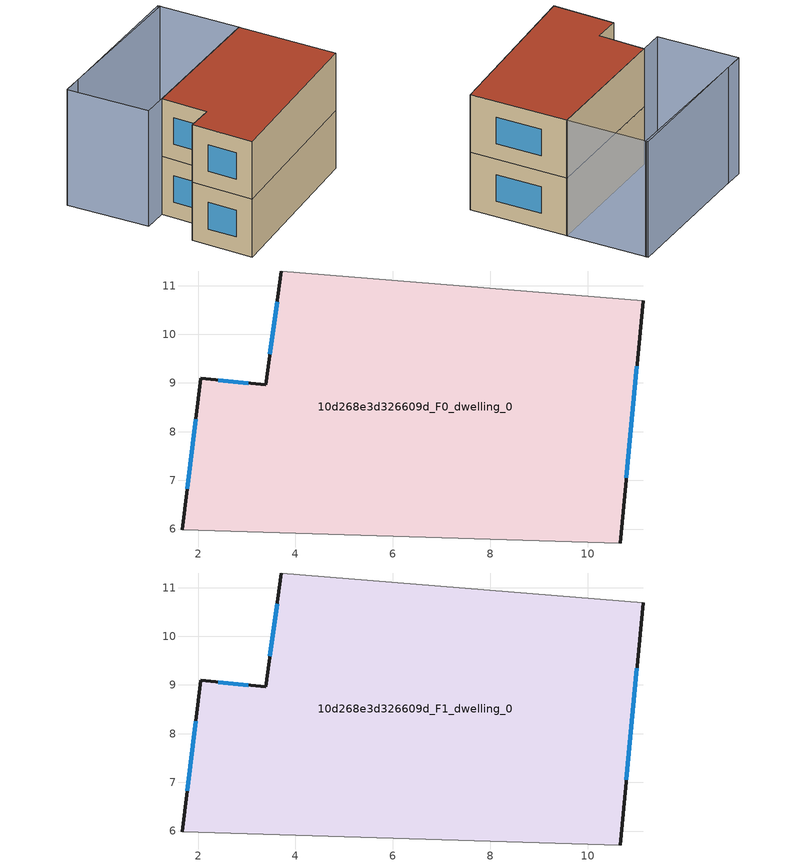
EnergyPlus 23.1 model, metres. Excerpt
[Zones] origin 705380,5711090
10d268e3d326609d_F0_dwelling_0
 floor ground (EU_floor_Construction): 11.14,10.69 10.67,5.71 1.68,5.98 2.05,9.09 3.39,8.96 3.71,11.3 z0
 wall outside (EU_wall_Construction): 10.67,5.71 11.14,10.69 / 3.71,11.3 3.39,8.96 2.05,9.09 1.68,5.98 z0:3
 wall adiabatic (EU_wall_Construction): 1.68,5.98 10.67,5.71 / 11.14,10.69 3.71,11.3 z0:3
 window (EU_Window_Construction): 10.8,7.05 11.01,9.35 / 1.95,8.26 1.78,6.82 / 3.03,9 2.41,9.06 / 3.62,10.67 3.47,9.59 z0.81:2.19
10d268e3d326609d_F1_dwelling_0
 floor to 10d268e3d326609d_F0_dwelling_0 (EU_floor_Construction): 11.14,10.69 10.67,5.71 1.68,5.98 2.05,9.09 3.39,8.96 3.71,11.3 z3
 wall outside (EU_wall_Construction): 10.67,5.71 11.14,10.69 / 3.71,11.3 3.39,8.96 2.05,9.09 1.68,5.98 z3:6
 wall adiabatic (EU_wall_Construction): 1.68,5.98 10.67,5.71 / 11.14,10.69 3.71,11.3 z3:6
 window (EU_Window_Construction): 10.8,7.05 11.01,9.35 / 1.95,8.26 1.78,6.82 / 3.03,9 2.41,9.06 / 3.62,10.67 3.47,9.59 z3.81:5.19
 roof outside (EU_roof_Construction): 10.67,5.71 11.14,10.69 3.71,11.3 3.39,8.96 2.05,9.09 1.68,5.98 z6
shading: 11.5,14.72 2.81,15.58 / 11.49,14.84 11.14,10.68 / 11.14,10.68 2.45,11.4 / 2.45,11.4 2.79,15.57 / 2.79,15.57 11.49,14.84 z0:6
[Building]
EU S2 Campaign: North Axis=0; Terrain=City; Solar Distribution=FullExterior
[Site:Location]
London: Latitude=51.5; Longitude=-0.5; Time Zone=0; Elevation=25
[SizingPeriod:WeatherFileDays]
AnnualSizingPeriod: Begin Month=1; Begin Day of Month=1; End Month=12; End Day of Month=31; Day of Week for Start Day=Monday; Use Weather File Daylight Saving Period=No; Use Weather File Rain and Snow Indicators=No
[MATERIAL]
EU_InternalMass_Material: Roughness=MediumRough; Thickness=0.1; Conductivity=1; Density=1800; Specific Heat=900; Thermal Absorptance=0.9; Solar Absorptance=0.7; Visible Absorptance=0.7
[MATERIAL:NOMASS] Roughness=MediumRough; Thermal Absorptance=0.9; Solar Absorptance=0.7; Visible Absorptance=0.7
Name | Thermal Resistance
EU_wall_NoMass | 0.555556
EU_roof_NoMass | 0.510204
EU_floor_NoMass | 1.68919
[WINDOWMATERIAL:SIMPLEGLAZINGSYSTEM]
EU_Window_SimpleGlazing: UFactor=3.96; Solar Heat Gain Coefficient=0.85; Visible Transmittance=0.85
[CONSTRUCTION]
EU_wall_Construction: EU_wall_NoMass
EU_roof_Construction: EU_roof_NoMass
EU_floor_Construction: EU_floor_NoMass
EU_Window_Construction: EU_Window_SimpleGlazing
EU_InternalMass_Construction: EU_InternalMass_Material
[ZONE] Type=1; Multiplier=1; Ceiling Height=autocalculate; Volume=130.14; Floor Area=autocalculate; Part of Total Floor Area=Yes
10d268e3d326609d_F0_dwelling_0; 10d268e3d326609d_F1_dwelling_0
[INTERNALMASS] Construction=EU_InternalMass_Construction; Surface Area=43.3799
Name | Zone or ZoneList
10d268e3d326609d_F0_dwelling_0_EU_InternalMass | 10d268e3d326609d_F0_dwelling_0
10d268e3d326609d_F1_dwelling_0_EU_InternalMass | 10d268e3d326609d_F1_dwelling_0
[OTHEREQUIPMENT] Fuel Type=Electricity; Design Level Calculation Method=Watts/Area; Power per Zone Floor Area=1; Fraction Latent=0; Fraction Radiant=0; Fraction Lost=0; Carbon Dioxide Generation Rate=0; EndUse Subcategory=EU_Step8_InternalGains
Name | Zone or ZoneList or Space or SpaceList | Schedule
EU_Step8_InternalGain_10d268e3d326609d_F0_dwelling_0_f000 | 10d268e3d326609d_F0_dwelling_0 | EU_Step8_GainSchedule_10d268e3d326609d_F0_dwelling_0_f000
EU_Step8_InternalGain_10d268e3d326609d_F1_dwelling_0_f000 | 10d268e3d326609d_F1_dwelling_0 | EU_Step8_GainSchedule_10d268e3d326609d_F1_dwelling_0_f000
[ZONEVENTILATION:DESIGNFLOWRATE] Schedule=EU_AlwaysOn; Design Flow Rate Calculation Method=AirChanges/Hour; Air Changes per Hour=0.48; Ventilation Type=Natural; Fan Pressure Rise=0; Fan Total Efficiency=1; Constant Term Coefficient=1; Temperature Term Coefficient=0; Velocity Term Coefficient=0; Velocity Squared Term Coefficient=0; Minimum Indoor Temperature=-100; Maximum Indoor Temperature=100; Delta Temperature=-100; Minimum Outdoor Temperature=-100; Maximum Outdoor Temperature=100; Maximum Wind Speed=40
Name | Zone or ZoneList or Space or SpaceList
EU_ConstantAir_10d268e3d326609d_F0_dwelling_0 | 10d268e3d326609d_F0_dwelling_0
EU_ConstantAir_10d268e3d326609d_F1_dwelling_0 | 10d268e3d326609d_F1_dwelling_0
[HVACTEMPLATE:THERMOSTAT] Constant Heating Setpoint=20; Constant Cooling Setpoint=50
EU_HeatOnly_10d268e3d326609d_F0_dwelling_0; EU_HeatOnly_10d268e3d326609d_F1_dwelling_0
[HVACTEMPLATE:ZONE:IDEALLOADSAIRSYSTEM] System Availability Schedule=EU_AlwaysOn; Maximum Heating Supply Air Temperature=50; Minimum Cooling Supply Air Temperature=13; Maximum Heating Supply Air Humidity Ratio=0.0156; Minimum Cooling Supply Air Humidity Ratio=0.0077; Heating Limit=NoLimit; Cooling Limit=NoLimit; Heating Availability Schedule=EU_AlwaysOn; Cooling Availability Schedule=EU_CoolingOff; Dehumidification Control Type=ConstantSensibleHeatRatio; Cooling Sensible Heat Ratio=0.7; Dehumidification Setpoint=60; Humidification Control Type=None; Humidification Setpoint=30; Outdoor Air Method=None; Outdoor Air Flow Rate per Person=0.00944; Outdoor Air Flow Rate per Zone Floor Area=0; Outdoor Air Flow Rate per Zone=0; Demand Controlled Ventilation Type=None; Outdoor Air Economizer Type=NoEconomizer; Heat Recovery Type=None; Sensible Heat Recovery Effectiveness=0.7; Latent Heat Recovery Effectiveness=0.65
Name | Template Thermostat
10d268e3d326609d_F0_dwelling_0 | EU_HeatOnly_10d268e3d326609d_F0_dwelling_0
10d268e3d326609d_F1_dwelling_0 | EU_HeatOnly_10d268e3d326609d_F1_dwelling_0
[SIZING:ZONE] Zone Cooling Design Supply Air Temperature Input Method=SupplyAirTemperature; Zone Cooling Design Supply Air Temperature=13; Zone Heating Design Supply Air Temperature Input Method=SupplyAirTemperature; Zone Heating Design Supply Air Temperature=50; Zone Cooling Design Supply Air Humidity Ratio=0.008; Zone Heating Design Supply Air Humidity Ratio=0.008; Cooling Design Air Flow Method=DesignDay; Cooling Design Air Flow Rate=0; Cooling Minimum Air Flow per Zone Floor Area=0.000762; Cooling Minimum Air Flow=0; Cooling Minimum Air Flow Fraction=0.2; Heating Design Air Flow Method=DesignDay; Heating Design Air Flow Rate=0; Heating Maximum Air Flow per Zone Floor Area=0.002032; Heating Maximum Air Flow=0.141576; Heating Maximum Air Flow Fraction=0.3; Account for Dedicated Outdoor Air System=No; Dedicated Outdoor Air System Control Strategy=NeutralSupplyAir; Dedicated Outdoor Air Low Setpoint Temperature for Design=autosize; Dedicated Outdoor Air High Setpoint Temperature for Design=autosize; Zone Load Sizing Method=Sensible Load Only No Latent Load; Zone Latent Cooling Design Supply Air Humidity Ratio Input Method=HumidityRatioDifference; Zone Cooling Design Supply Air Humidity Ratio Difference=0.005; Zone Latent Heating Design Supply Air Humidity Ratio Input Method=HumidityRatioDifference; Zone Humidification Design Supply Air Humidity Ratio Difference=0.005
10d268e3d326609d_F0_dwelling_0; 10d268e3d326609d_F1_dwelling_0
[SCHEDULE:CONSTANT]
Name | Hourly Value
EU_AlwaysOn | 1
EU_CoolingOff | 0
[SCHEDULE:FILE] Column Number=1; Rows to Skip at Top=0; Number of Hours of Data=8760; Column Separator=Comma; Interpolate to Timestep=No; Minutes per Item=60; Adjust Schedule for Daylight Savings=Yes
Name | File
EU_Step8_GainSchedule_10d268e3d326609d_F0_dwelling_0_f000 | ../../schedules/10d268e3d326609d/10d268e3d326609d_F0_dwelling_0_f000_gain.csv
EU_Step8_GainSchedule_10d268e3d326609d_F1_dwelling_0_f000 | ../../schedules/10d268e3d326609d/10d268e3d326609d_F1_dwelling_0_f000_gain.csv
